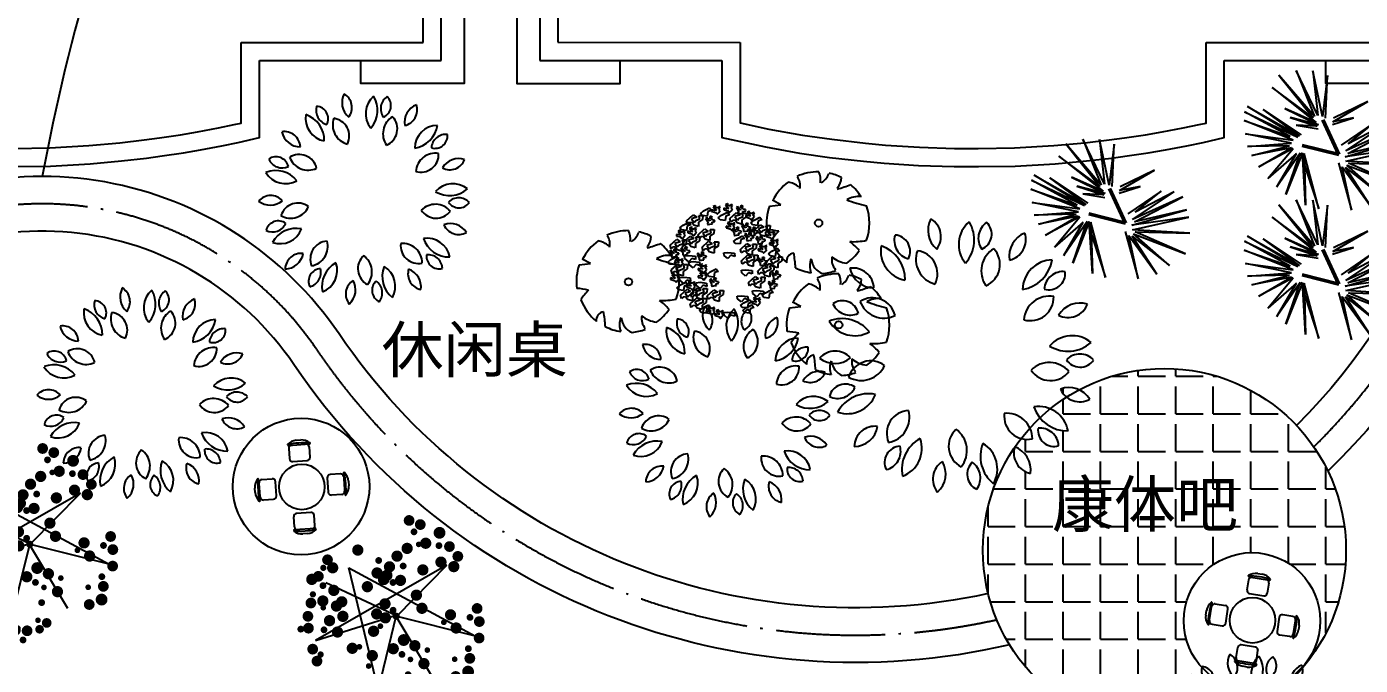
# Model space of a CAD drawing. Extents: x 302512 to 1034855, y -184136 to 410364.
# Drawn here: x 596425 to 625727, y 110532 to 124551 of the extents above; entities that cross this region are included whole.
import ezdxf
from ezdxf.enums import TextEntityAlignment as Align

# ---------------------------------------------------------------- set-up
doc = ezdxf.new("R2010")
doc.units = 0
doc.header["$MEASUREMENT"] = 0
doc.linetypes.add('ACAD_ISO04W100', pattern=[30.5, 24, -3, 0.5, -3])
for name, color, linetype in [('F', 5, 'Continuous'), ('GREEN', 3, 'Continuous'), ('PUB_TEXT', 7, 'Continuous'), ('WALL', 4, 'Continuous'), ('WZ', 2, 'Continuous'), ('建筑', 2, 'Continuous'), ('树', 80, 'Continuous'), ('环境', 8, 'Continuous'), ('红线', 20, 'Continuous'), ('绿化', 97, 'Continuous')]:
    doc.layers.add(name, color=color, linetype=linetype)
doc.styles.add('-黑体', font='', dxfattribs={"width": 0.8})
doc.styles.add('DIM_FONT', font='SIMPLEX.shx', dxfattribs={"width": 0.8})
doc.styles.get('-黑体').set_extended_font_data('黑体')

# ---------------------------------------------------------------- blocks, each defined once
blk = doc.blocks.new('Plant22')
for p, q in [((-254, 2085), (138, -85)), ((-1850, -843), (452, 1797)), ((452, 1797), (949, -2202)), ((-1745, 1379), (138, -58)), ((2100, -398), (-1745, 1379)), ((138, -58), (-1850, -843)), ((112, -58), (-725, -1966)), ((949, -2202), (112, -58)), ((138, -85), (2100, -398))]:
    blk.add_line(p, q)
for points in [[(-1040, 2089, 150, 150, 1), (-890, 2089, 150, 150, 1)], [(-778, 2184, 87.5, 87.5, 1), (-691, 2184, 87.5, 87.5, 1)], [(-490, 2451, 157, 157, 1), (-332, 2451, 157, 157, 1)], [(-311, 2351, 150, 150, 1), (-161, 2351, 150, 150, 1)], [(-6, 2374, 87.5, 87.5, 1), (81, 2374, 87.5, 87.5, 1)], [(112, 2163, 157, 157, 1), (269, 2163, 157, 157, 1)], [(214, 2410, 150, 150, 1), (364, 2410, 150, 150, 1)], [(-1771, 1897, 94.5, 94.5, 1), (-1676, 1897, 94.5, 94.5, 1)], [(-1653, 1739, 150, 150, 1), (-1503, 1739, 150, 150, 1)], [(-1391, 1943, 150, 150, 1), (-1241, 1943, 150, 150, 1)], [(-804, 1850, 157, 157, 1), (-646, 1850, 157, 157, 1)], [(-421, 2095, 94.5, 94.5, 1), (-326, 2095, 94.5, 94.5, 1)], [(-385, 1771, 157, 157, 1), (-228, 1771, 157, 157, 1)], [(923, 1876, 157, 157, 1), (1080, 1876, 157, 157, 1)], [(-1144, 1379, 157, 157, 1), (-986, 1379, 157, 157, 1)], [(-911, 1731, 78.7, 78.7, 1), (-832, 1731, 78.7, 78.7, 1)], [(-699, 1458, 157, 157, 1), (-542, 1458, 157, 157, 1)], [(-516, 1405, 157, 157, 1), (-359, 1405, 157, 157, 1)], [(-2266, 1010, 150, 150, 1), (-2116, 1010, 150, 150, 1)], [(-2062, 1302, 150, 150, 1), (-1912, 1302, 150, 150, 1)], [(-2024, 1034, 87.5, 87.5, 1), (-1937, 1034, 87.5, 87.5, 1)], [(-1411, 1357, 94.5, 94.5, 1), (-1316, 1357, 94.5, 94.5, 1)], [(-1274, 1013, 157, 157, 1), (-1117, 1013, 157, 157, 1)], [(-830, 1144, 157, 157, 1), (-672, 1144, 157, 157, 1)], [(243, 1066, 157, 157, 1), (400, 1066, 157, 157, 1)], [(713, 1066, 157, 157, 1), (871, 1066, 157, 157, 1)], [(1055, 1231, 94.5, 94.5, 1), (1150, 1231, 94.5, 94.5, 1)], [(2432, 1185, 150, 150, 1), (2582, 1185, 150, 150, 1)], [(674, 813, 165, 165, 1), (839, 813, 165, 165, 1)], [(818, 804, 157, 157, 1), (975, 804, 157, 157, 1)], [(1053, 883, 157, 157, 1), (1211, 883, 157, 157, 1)], [(1420, 883, 157, 157, 1), (1577, 883, 157, 157, 1)], [(1760, 778, 157, 157, 1), (1917, 778, 157, 157, 1)], [(2279, 890, 94.5, 94.5, 1), (2374, 890, 94.5, 94.5, 1)], [(2520, 864, 150, 150, 1), (2670, 864, 150, 150, 1)], [(-1405, 412, 157, 157, 1), (-1248, 412, 157, 157, 1)], [(-228, 412, 157, 157, 1), (-71, 412, 157, 157, 1)], [(138, 386, 157, 157, 1), (295, 386, 157, 157, 1)], [(785, 548, 94.5, 94.5, 1), (880, 548, 94.5, 94.5, 1)], [(923, 412, 157, 157, 1), (1080, 412, 157, 157, 1)], [(1325, 584, 94.5, 94.5, 1), (1420, 584, 94.5, 94.5, 1)], [(2078, 580, 78.7, 78.7, 1), (2156, 580, 78.7, 78.7, 1)], [(2178, 438, 157, 157, 1), (2335, 438, 157, 157, 1)], [(2636, 291, 165, 165, 1), (2801, 291, 165, 165, 1)], [(-1217, 274, 78.7, 78.7, 1), (-1138, 274, 78.7, 78.7, 1)], [(-673, 203, 157, 157, 1), (-515, 203, 157, 157, 1)], [(-407, 130, 78.7, 78.7, 1), (-328, 130, 78.7, 78.7, 1)], [(-176, 151, 157, 157, 1), (-19, 151, 157, 157, 1)], [(66, -70, 100, 100, 1), (166, -70, 100, 100, 1)], [(155, 98, 94.5, 94.5, 1), (250, 98, 94.5, 94.5, 1)], [(1524, 72, 157, 157, 1), (1682, 72, 157, 157, 1)], [(2369, 98, 94.5, 94.5, 1), (2464, 98, 94.5, 94.5, 1)], [(-1505, -248, 78.7, 78.7, 1), (-1426, -248, 78.7, 78.7, 1)], [(-1248, -163, 157, 157, 1), (-1091, -163, 157, 157, 1)], [(-751, -529, 157, 157, 1), (-594, -529, 157, 157, 1)], [(635, -529, 157, 157, 1), (792, -529, 157, 157, 1)], [(844, -189, 157, 157, 1), (1002, -189, 157, 157, 1)], [(1995, -215, 157, 157, 1), (2152, -215, 157, 157, 1)], [(2403, -507, 150, 150, 1), (2553, -507, 150, 150, 1)], [(2491, -157, 150, 150, 1), (2641, -157, 150, 150, 1)], [(2486, -117, 87.5, 87.5, 1), (2573, -117, 87.5, 87.5, 1)], [(-2566, -770, 165, 165, 1), (-2401, -770, 165, 165, 1)], [(-2295, -886, 150, 150, 1), (-2145, -886, 150, 150, 1)], [(-2023, -783, 94.5, 94.5, 1), (-1928, -783, 94.5, 94.5, 1)], [(-709, -819, 94.5, 94.5, 1), (-614, -819, 94.5, 94.5, 1)], [(-388, -626, 165, 165, 1), (-223, -626, 165, 165, 1)], [(2100, -581, 157, 157, 1), (2257, -581, 157, 157, 1)], [(-2241, -902, 87.5, 87.5, 1), (-2154, -902, 87.5, 87.5, 1)], [(-2141, -1149, 135, 135, 1), (-2006, -1149, 135, 135, 1)], [(-2029, -1159, 78.8, 78.8, 1), (-1950, -1159, 78.8, 78.8, 1)], [(-677, -1093, 78.7, 78.7, 1), (-598, -1093, 78.7, 78.7, 1)], [(-333, -973, 157, 157, 1), (-175, -973, 157, 157, 1)], [(-2221, -1467, 94.5, 94.5, 1), (-2126, -1467, 94.5, 94.5, 1)], [(-1974, -1411, 150, 150, 1), (-1824, -1411, 150, 150, 1)], [(-1523, -1489, 78.7, 78.7, 1), (-1444, -1489, 78.7, 78.7, 1)], [(-1069, -1287, 94.5, 94.5, 1), (-974, -1287, 94.5, 94.5, 1)], [(-594, -1470, 157, 157, 1), (-437, -1470, 157, 157, 1)], [(-191, -1327, 78.7, 78.7, 1), (-112, -1327, 78.7, 78.7, 1)], [(739, -1627, 157, 157, 1), (897, -1627, 157, 157, 1)], [(709, -1255, 78.7, 78.7, 1), (788, -1255, 78.7, 78.7, 1)], [(949, -1287, 157, 157, 1), (1106, -1287, 157, 157, 1)], [(-1722, -1671, 120, 120, 1), (-1602, -1671, 120, 120, 1)], [(-1470, -1730, 135, 135, 1), (-1335, -1730, 135, 135, 1)], [(1235, -1772, 94.5, 94.5, 1), (1330, -1772, 94.5, 94.5, 1)], [(1528, -1790, 150, 150, 1), (1678, -1790, 150, 150, 1)], [(43, -2100, 78.7, 78.7, 1), (122, -2100, 78.7, 78.7, 1)], [(497, -2240, 94.5, 94.5, 1), (592, -2240, 94.5, 94.5, 1)], [(886, -2315, 150, 150, 1), (1036, -2315, 150, 150, 1)], [(1265, -2052, 150, 150, 1), (1415, -2052, 150, 150, 1)], [(-369, -2402, 150, 150, 1), (-219, -2402, 150, 150, 1)], [(-64, -2605, 165, 165, 1), (101, -2605, 165, 165, 1)], [(273, -2431, 150, 150, 1), (423, -2431, 150, 150, 1)]]:
    blk.add_lwpolyline(points, format="xyseb", close=True)
blk = doc.blocks.new('M_F22')
for centre, radius, start, end in [((-63, 1991), 399, 151.7015, 229.7406), ((-591, 1891), 339, 322.8639, 58.5782), ((523, 1764), 486, 130.709, 219.1064), ((-284, 1836), 573, 318.6571, 31.1583), ((662, 1865), 307, 123.4613, 215.4329), ((307, 1931), 266, 293.3115, 45.5828), ((-745, 1661), 486, 170.709, 259.1064), ((-1409, 1198), 573, 358.6571, 71.1583), ((-704, 1829), 307, 163.4613, 255.4329), ((-1018, 1651), 266, 333.3115, 85.5828), ((1257, 1578), 399, 111.7015, 189.7406), ((788, 1841), 339, 282.8639, 18.5782), ((-242, 1523), 417, 160.5035, 255.3285), ((-684, 1289), 376, 333.2488, 82.5832), ((819, 1335), 417, 120.5035, 215.3285), ((331, 1439), 376, 293.2488, 42.5832), ((-1680, 1042), 339, 2.8639, 98.5782), ((-1340, 1458), 399, 191.7015, 269.7406), ((1560, 1027), 486, 90.709, 179.1064), ((988, 1601), 573, 278.6571, 351.1583), ((1732, 1016), 307, 83.4613, 175.4329), ((1502, 1294), 266, 253.3115, 5.5828), ((-1364, 522), 376, 13.2488, 122.5832), ((1511, 508), 417, 80.5035, 175.3285), ((1204, 902), 376, 253.2488, 2.5832), ((-1853, 584), 266, 13.3115, 125.5828), ((-1727, 923), 307, 203.4613, 295.4329), ((-1177, 985), 417, 200.5035, 295.3285), ((2003, 413), 399, 71.7015, 149.7406), ((1813, 916), 339, 242.8639, 338.5782), ((-1861, -14), 573, 38.6571, 111.1583), ((-1651, 768), 486, 210.709, 299.1064), ((1881, -204), 486, 50.709, 139.1064), ((-1969, -307), 339, 42.8639, 138.5782), ((1812, 603), 573, 238.6571, 311.1583), ((-1976, 230), 399, 231.7015, 309.7406), ((-1393, -503), 376, 53.2488, 162.5832), ((-1547, -28), 417, 240.5035, 335.3285), ((1510, -570), 417, 40.5035, 135.3285), ((2005, -323), 307, 43.4613, 135.4329), ((2009, 38), 266, 213.3115, 325.5828), ((1528, -71), 376, 213.2488, 322.5832), ((-1807, -769), 266, 53.3115, 165.5828), ((-1928, -429), 307, 243.4613, 335.4329), ((1825, -959), 399, 31.7015, 109.7406), ((2003, -452), 339, 202.8639, 298.5782), ((-1429, -1233), 573, 78.6571, 151.1583), ((-1770, -498), 486, 250.709, 339.1064), ((-756, -1306), 376, 93.2488, 202.5832), ((-1179, -1041), 417, 280.5035, 15.3285), ((1151, -1025), 376, 173.2488, 282.5832), ((816, -1395), 417, 0.5035, 95.3285), ((1335, -1353), 486, 10.709, 99.1064), ((1801, -691), 573, 198.6571, 271.1583), ((-1323, -1527), 339, 82.8639, 178.5782), ((-1674, -1120), 399, 271.7015, 349.7406), ((249, -1512), 376, 133.2488, 242.5832), ((-246, -1581), 417, 320.5035, 55.3285), ((1589, -1250), 266, 173.3115, 285.5828), ((1354, -1524), 307, 3.4613, 95.4329), ((-902, -1777), 266, 93.3115, 205.5828), ((-1213, -1593), 307, 283.4613, 15.4329), ((-314, -1889), 573, 118.6571, 191.1583), ((-1048, -1545), 486, 290.709, 19.1064), ((962, -1675), 573, 158.6571, 231.1583), ((179, -1883), 486, 330.709, 59.1064), ((1270, -1621), 339, 162.8639, 258.5782), ((808, -1896), 399, 351.7015, 69.7406), ((-44, -2046), 339, 122.8639, 218.5782), ((-574, -1959), 399, 311.7015, 29.7406), ((439, -1967), 266, 133.3115, 245.5828), ((83, -2026), 307, 323.4613, 55.4329)]:
    blk.add_arc(centre, radius, start, end)
at = {"width": 0.8, "flags": 9}
for tag in ['XSIZE', 'YSIZE']:
    blk.add_attdef(tag, (0, 0), '', height=0.5, dxfattribs=at)
blk = doc.blocks.new('M_C26ZLR')
for p, q in [((-238, 923), (222, 923)), ((-58, 1023), (42, 1023)), ((-233, 856), (-233, 631)), ((217, 856), (217, 631)), ((-165, 563), (150, 563)), ((-1039, -58), (-1039, 42)), ((-939, -238), (-939, 222)), ((-872, 217), (-647, 217)), ((-579, -165), (-579, 150)), ((563, 150), (563, -165)), ((856, 217), (631, 217)), ((923, 222), (923, -238)), ((1023, 42), (1023, -58)), ((-872, -233), (-647, -233)), ((856, -233), (631, -233)), ((150, -579), (-165, -579)), ((-233, -872), (-233, -647)), ((217, -872), (217, -647)), ((222, -939), (-238, -939)), ((42, -1039), (-58, -1039))]:
    blk.add_line(p, q)
blk.add_circle((-8, -8), 500)
for centre, radius, start, end in [((-247, 940), 10, 130.7265, 202.67), ((-238, 943), 20, 202.67, 270), ((-48, 708), 316, 91.7651, 130.7265), ((-8, -1754), 2713, 84.8023, 95.1977), ((-165, 856), 67.5, 90, 180), ((32, 708), 316, 49.2735, 88.2349), ((150, 856), 67.5, 0, 90), ((222, 943), 20, 270, 337.33), ((231, 940), 10, 337.33, 49.2735), ((-165, 631), 67.5, 180, 270), ((150, 631), 67.5, 270, 0), ((-724, 32), 316, 139.2735, 178.2349), ((1739, -8), 2713, 174.8023, 185.1977), ((-955, 231), 10, 67.33, 139.2735), ((-959, 222), 20, 0, 67.33), ((-872, 150), 67.5, 90, 180), ((-647, 150), 67.5, 0, 90), ((631, 150), 67.5, 90, 180), ((856, 150), 67.5, 0, 90), ((943, 222), 20, 112.67, 180), ((940, 231), 10, 40.7265, 112.67), ((708, 32), 316, 1.7651, 40.7265), ((-1754, -8), 2713, 354.8023, 5.1977), ((-724, -48), 316, 181.7651, 220.7265), ((-955, -247), 10, 220.7265, 292.67), ((-959, -238), 20, 292.67, 0), ((-872, -165), 67.5, 180, 270), ((-647, -165), 67.5, 270, 0), ((631, -165), 67.5, 180, 270), ((856, -165), 67.5, 270, 0), ((943, -238), 20, 180, 247.33), ((940, -247), 10, 247.33, 319.2735), ((708, -48), 316, 319.2735, 358.2349), ((-165, -647), 67.5, 90, 180), ((150, -647), 67.5, 0, 90), ((-165, -872), 67.5, 180, 270), ((150, -872), 67.5, 270, 0), ((-247, -955), 10, 157.33, 229.2735), ((-238, -959), 20, 90, 157.33), ((-48, -724), 316, 229.2735, 268.2349), ((-8, 1739), 2713, 264.8023, 275.1977), ((32, -724), 316, 271.7651, 310.7265), ((222, -959), 20, 22.67, 90), ((231, -955), 10, 310.7265, 22.67)]:
    blk.add_arc(centre, radius, start, end)
at = {"width": 0.8, "flags": 9}
for tag in ['XSIZE', 'YSIZE']:
    blk.add_attdef(tag, (0, 0), '', height=0.5, dxfattribs=at)
blk = doc.blocks.new('A$C224D6D52')
at = {"layer": 'WZ'}
for p, q in [((0, 17267), (0, 9527)), ((7140, 17267), (0, 17267)), ((7140, 15767), (7140, 17267)), ((14300, 17267), (14300, 15767)), ((21440, 17267), (14300, 17267)), ((21440, 9527), (21440, 17267)), ((400, 16867), (400, 9927)), ((6740, 16867), (400, 16867)), ((6740, 15367), (6740, 16867)), ((14700, 16867), (14700, 15367)), ((21040, 16867), (14700, 16867)), ((21040, 9927), (21040, 16867)), ((14300, 15767), (7140, 15767)), ((14700, 15367), (6740, 15367)), ((400, 9927), (1600, 9927)), ((1600, 9927), (1600, 2732)), ((19838, 2727), (19840, 9927)), ((19840, 9927), (21040, 9927)), ((0, 9527), (1200, 9527)), ((1200, 9527), (1200, 2332)), ((20237, 2327), (20240, 9527)), ((20240, 9527), (21440, 9527)), ((1600, 2732), (5600, 2726)), ((5600, 2726), (5600, 960)), ((15840, 2727), (19838, 2727)), ((15840, 957), (15840, 2727)), ((1200, 2332), (5200, 2327)), ((5200, 2327), (5200, 1427)), ((16240, 2327), (20237, 2327)), ((16240, 1427), (16240, 2327))]:
    blk.add_line(p, q, dxfattribs=at)
for points in [[(2920, 17267), (2920, 17767), (920, 17767), (920, 17267)], [(6370, 17267), (6370, 17767), (4370, 17767), (4370, 17267)], [(15070, 17267), (15070, 17767), (17070, 17767), (17070, 17267)], [(18520, 17267), (18520, 17767), (20520, 17767), (20520, 17267)], [(7140, 17267), (9540, 17267), (9540, 15767)], [(11900, 15767), (11900, 17267), (14300, 17267)], [(9300, 9527), (9300, 15767), (12141, 15767), (12141, 9527), (9300, 9527)], [(1200, 4097), (700, 4097), (700, 1827), (2970, 1827), (2970, 2327)], [(20240, 4097), (20740, 4097), (20740, 1827), (18470, 1827), (18470, 2327)], [(5200, 1427), (5200, 637), (6157, 432), (6910, 299), (7563, 204), (8316, 117), (8765, 76), (9521, 26), (10309, 0), (10840, 0), (11649, 14), (12523, 64), (13214, 126), (13760, 189), (14105, 235), (14571, 306), (14950, 370), (15417, 458), (15773, 532), (16240, 637), (16240, 1427)], [(5600, 1427), (5600, 960), (6234, 825), (6973, 694), (7615, 601), (8358, 515), (8797, 475), (9541, 426), (10315, 400), (10836, 400), (11634, 414), (12494, 463), (13173, 524), (13711, 586), (14048, 631), (14507, 701), (14879, 764), (15339, 851), (15689, 923), (15840, 957), (15840, 1427)]]:
    blk.add_lwpolyline(points, dxfattribs=at)
blk.add_lwpolyline([(9700, 9927), (9700, 15367), (11741, 15367), (11741, 9927)], close=True, dxfattribs=at)
blk = doc.blocks.new('_F2CKQ')
for p, q in [((-102, 2267), (-8, 1022)), ((37, 1030), (-102, 2267)), ((284, 2137), (37, 1030)), ((111, 1007), (284, 2137)), ((-676, 861), (-1347, 1864)), ((-1347, 1864), (-680, 967)), ((-1220, 2025), (-547, 861)), ((-680, 967), (-1220, 2025)), ((-1101, 2086), (-498, 860)), ((-547, 861), (-1101, 2086)), ((-390, 2125), (-10, 892)), ((-8, 1022), (-390, 2125)), ((597, 1912), (111, 1007)), ((184, 930), (597, 1912)), ((-1494, 1597), (-676, 861)), ((-741, 823), (-1494, 1597)), ((-498, 860), (-839, 1828)), ((-839, 1828), (-449, 859)), ((-420, 1562), (3, 822)), ((-10, 892), (-420, 1562)), ((810, 1635), (184, 930)), ((222, 859), (810, 1635)), ((-1616, 1330), (-741, 823)), ((-813, 803), (-1616, 1330)), ((-436, 1328), (-42, 813)), ((3, 822), (-436, 1328)), ((-1653, 1109), (-813, 803)), ((-804, 742), (-1653, 1109)), ((-424, 1107), (-57, 753)), ((-42, 813), (-424, 1107)), ((-1662, 803), (-804, 742)), ((-782, 708), (-1662, 803)), ((-1649, 464), (-782, 708)), ((272, 643), (753, 499)), ((753, 499), (309, 691)), ((309, 691), (1233, 625)), ((1233, 625), (373, 750)), ((-787, 566), (-1649, 464)), ((-1583, 189), (-787, 566)), ((-705, 525), (-1583, 189)), ((-1513, -73), (-705, 525)), ((-662, 500), (-1513, -73)), ((-1276, -524), (-662, 500)), ((-640, 466), (-1276, -524)), ((-698, 528), (-1078, -765)), ((-1078, -765), (-640, 466)), ((1088, 143), (166, 145)), ((322, 81), (1088, 143)), ((1325, -38), (322, 81)), ((-113, -155), (-477, -1214)), ((-477, -1214), (-94, -277)), ((-94, -277), (-66, -1366)), ((1084, -1024), (50, -216)), ((50, -216), (1274, -707)), ((74, -293), (1084, -1024)), ((737, -1353), (74, -293)), ((92, -123), (1323, -535)), ((1274, -707), (92, -123)), ((179, -22), (1325, -38)), ((1421, -246), (179, -22)), ((1323, -535), (185, -95)), ((185, -95), (1421, -246)), ((-66, -1366), (-40, -330)), ((-40, -330), (284, -1371)), ((284, -1371), (15, -307)), ((15, -307), (737, -1353))]:
    blk.add_line(p, q)
at = {"lineweight": 50}
for p, q in [((-570, 646), (0, 0)), ((0, 0), (148, 861))]:
    blk.add_line(p, q, dxfattribs=at)
at = {"style": 'DIM_FONT', "width": 0.8, "flags": 9}
for tag in ['XSIZE', 'YSIZE']:
    blk.add_attdef(tag, (0, 0), '', height=0.5, dxfattribs=at)
blk = doc.blocks.new('M_F13')
for p, q in [((-515, 179), (-397, 193)), ((-484, 239), (-484, 239)), ((-397, 193), (-484, 239))]:
    blk.add_line(p, q)
blk.add_circle((-3, 3), 38.2)
for centre, radius, start, end in [((-8, 3), 527, 126.0751, 153.6245), ((-356, 208), 224, 48.5203, 80.5151), ((-8, 3), 532, 89.3321, 114.3856), ((-325, 399), 130, 343.6555, 39.76), ((-175, 449), 193, 352.0775, 26.6128), ((-85, 589), 202, 304.1868, 338.5411), ((-8, 3), 531, 62.8767, 77.7021), ((80, 476), 154, 315.8454, 359.7651), ((-244, 1929), 1632, 285.4397, 290.7099), ((412, 44), 234, 83.5323, 121.6544), ((-8, 3), 523, 31.4098, 49.4752), ((-8, 3), 537, 160.8426, 187.275), ((959, 2091), 1965, 250.0865, 256.3451), ((-8, 3), 534, 340.3307, 19.43), ((-610, -942), 880, 77.3728, 85.4649), ((-5, -500), 587, 134.7782, 147.3315), ((-8, 3), 524, 200.8103, 231.4392), ((358, 465), 656, 266.7455, 282.0146), ((0, -631), 545, 39.6536, 53.993), ((-251, -396), 87.2, 97.741, 188.8107), ((-1350, -519), 1108, 2.9465, 10.9238), ((125, -442), 220, 160.6009, 199.3991), ((100, -357), 178, 186.1912, 248.4952), ((296, -376), 163, 170.6314, 220.6278), ((325, -118), 300, 230.4582, 263.1093), ((-8, 3), 514, 305.394, 326.2464), ((-8, 3), 522, 243.1498, 261.8356), ((-8, 3), 527, 274.7236, 290.3277)]:
    blk.add_arc(centre, radius, start, end)
at = {"width": 0.8, "flags": 9}
for tag, p in [('XSIZE', (-62, 12)), ('YSIZE', (9, 6))]:
    blk.add_attdef(tag, p, '', height=0.2, dxfattribs=at)
blk = doc.blocks.new('BRANCHO2', base_point=(16.83, 36.07))
for p, q in [((16.783, 36.097), (16.824, 36.101)), ((16.786, 36.072), (16.783, 36.097)), ((16.824, 36.101), (16.887, 36.094)), ((16.887, 36.094), (16.889, 36.062)), ((16.824, 36.041), (16.786, 36.072)), ((16.853, 36.073), (16.824, 36.041)), ((16.889, 36.062), (16.853, 36.073))]:
    blk.add_line(p, q)
blk = doc.blocks.new('BRANCHO3', base_point=(16.71, 35.96))
for p, q in [((16.655, 35.995), (16.655, 35.979)), ((16.684, 35.989), (16.655, 35.995)), ((16.655, 35.979), (16.681, 35.973)), ((16.69, 36.035), (16.67, 36.026)), ((16.67, 36.026), (16.687, 36.001)), ((16.681, 35.973), (16.693, 35.97)), ((16.701, 35.992), (16.684, 35.989)), ((16.687, 36.001), (16.701, 35.992)), ((16.696, 36.032), (16.69, 36.035)), ((16.693, 36.016), (16.696, 36.032)), ((16.71, 36.016), (16.693, 36.016)), ((16.693, 35.97), (16.707, 35.955)), ((16.73, 36.029), (16.71, 36.016)), ((16.713, 35.955), (16.724, 35.97)), ((16.724, 35.998), (16.739, 36.023)), ((16.739, 35.989), (16.724, 35.998)), ((16.724, 35.97), (16.739, 35.989)), ((16.739, 36.023), (16.73, 36.029)), ((16.707, 35.955), (16.713, 35.955))]:
    blk.add_line(p, q)
blk = doc.blocks.new('BRANCHO1', base_point=(16.66, 36.12))
for p, q in [((16.573, 36.15), (16.636, 36.208)), ((16.582, 36.116), (16.573, 36.15)), ((16.599, 36.131), (16.582, 36.116)), ((16.622, 36.134), (16.599, 36.131)), ((16.671, 36.184), (16.619, 36.168)), ((16.619, 36.168), (16.645, 36.134)), ((16.642, 36.107), (16.622, 36.134)), ((16.636, 36.208), (16.671, 36.184)), ((16.685, 36.094), (16.642, 36.107)), ((16.645, 36.134), (16.662, 36.153)), ((16.662, 36.153), (16.702, 36.168)), ((16.688, 36.101), (16.685, 36.094)), ((16.728, 36.162), (16.688, 36.137)), ((16.688, 36.137), (16.688, 36.101)), ((16.702, 36.168), (16.691, 36.202)), ((16.691, 36.202), (16.731, 36.202)), ((16.731, 36.202), (16.728, 36.162))]:
    blk.add_line(p, q)
blk = doc.blocks.new('M_F14')
at = {"xscale": 896.4705882352939, "yscale": 896.4705882352939, "zscale": 896.4705882352939}
for name, p, rotation in [('BRANCHO2', (-173, 433), 33.69006752598449), ('BRANCHO3', (114, 433), 315.0000000000102), ('BRANCHO2', (-352, 309), 33.69006752598449), ('BRANCHO3', (-153, 340), 315.0000000000102), ('BRANCHO2', (-17, 395), 33.69006752598449), ('BRANCHO3', (159, 280), 315.0000000000102), ('BRANCHO2', (266, 352), 33.69006752598449), ('BRANCHO3', (78, 245), 315.0000000000102), ('BRANCHO2', (114, 191), 33.69006752598449), ('BRANCHO3', (186, 200), 315.0000000000102), ('BRANCHO3', (222, 245), 315.0000000000102), ('BRANCHO3', (284, 173), 315.0000000000102), ('BRANCHO3', (-466, 56), 315.0000000000102), ('BRANCHO3', (-370, 74), 315.0000000000102), ('BRANCHO2', (419, 83), 33.69006752598449), ('BRANCHO2', (-457, 11), 33.69006752598449), ('BRANCHO3', (-227, 29), 315.0000000000102), ('BRANCHO3', (302, -15), 315.0000000000102), ('BRANCHO2', (-115, -97), 33.69006752598449), ('BRANCHO3', (-119, -195), 315.0000000000102), ('BRANCHO3', (419, -135), 315.0000000000102), ('BRANCHO2', (-379, -213), 33.69006752598449), ('BRANCHO2', (364, -279), 33.69006752598449), ('BRANCHO3', (390, -217), 315.0000000000102), ('BRANCHO2', (177, -365), 33.69006752598449), ('BRANCHO2', (-182, -410), 33.69006752598449), ('BRANCHO2', (195, -410), 33.69006752598449)]:
    blk.add_blockref(name, p, dxfattribs=dict(at, rotation=rotation))
for name, p in [('BRANCHO3', (-74, 431)), ('BRANCHO3', (33, 446)), ('BRANCHO1', (-263, 340)), ('BRANCHO3', (51, 289)), ('BRANCHO1', (114, 361)), ('BRANCHO3', (222, 381)), ('BRANCHO3', (-379, 218)), ('BRANCHO1', (-289, 155)), ('BRANCHO3', (-280, 245)), ('BRANCHO1', (-164, 218)), ('BRANCHO1', (321, 254)), ('BRANCHO3', (399, 214)), ('BRANCHO1', (-406, 128)), ('BRANCHO1', (-128, 110)), ('BRANCHO1', (204, 92)), ('BRANCHO3', (329, 92)), ('BRANCHO3', (428, 144)), ('BRANCHO3', (-397, -24)), ('BRANCHO2', (-316, 38)), ('BRANCHO2', (-280, -15)), ('BRANCHO2', (24, 65)), ('BRANCHO1', (213, -6)), ('BRANCHO1', (426, -18)), ('BRANCHO3', (-433, -159)), ('BRANCHO1', (-397, -87)), ('BRANCHO3', (-191, -78)), ('BRANCHO3', (-191, -141)), ('BRANCHO2', (177, -87)), ('BRANCHO1', (275, -195)), ('BRANCHO1', (356, -96)), ('BRANCHO2', (-361, -150)), ('BRANCHO1', (-316, -305)), ('BRANCHO3', (-292, -226)), ('BRANCHO1', (-227, -293)), ('BRANCHO2', (-218, -195)), ('BRANCHO1', (-232, -381)), ('BRANCHO1', (-83, -311)), ('BRANCHO2', (141, -311)), ('BRANCHO3', (275, -365)), ('BRANCHO2', (275, -266)), ('BRANCHO3', (-122, -446)), ('BRANCHO3', (-47, -473)), ('BRANCHO2', (24, -455))]:
    blk.add_blockref(name, p, dxfattribs=at)
at = {"width": 0.8, "flags": 9}
for tag, p in [('XSIZE', (-3, 3)), ('YSIZE', (-3, 0))]:
    blk.add_attdef(tag, p, '', height=0.2, dxfattribs=at)

msp = doc.modelspace()

# ---------------------------------------------------------------- hatches: boundary and pattern name
at = {"layer": '环境'}
h = msp.add_hatch(dxfattribs=at)
h.set_pattern_fill('ANGLE,_O', color=256, scale=3000)
h.set_pattern_definition([(0, (509471.5, -11821.7), (0, 825), [600, -225]), (90, (509471.5, -11821.7), (-825, 5e-14), [600, -225])])
h.paths.add_polyline_path([(624847, 111505, -0.186917), (624455, 110495, -0.014633), (624459, 110475, 0.178249), (625411, 113061, 0.566165), (619547, 116580, -0.148364), (619782, 116372, -0.304514), (619273, 116419, 0.027726), (618915, 116161, -0.251591), (619305, 115678, -0.23124), (618689, 115964, 0.019802), (618468, 115738, -0.107852), (618521, 115504, -0.12238), (618276, 115510, 0.014339), (618141, 115325, -0.350196), (618480, 114744, -0.428255), (618127, 115305, 0.150568), (617435, 113061, 0.252096), (619228, 109732), (619270, 109732), (619443, 109630), (619648, 109667), (619792, 109680), (619895, 109397), (619886, 109381, 0.086624), (621224, 109078, -0.117855), (621501, 109074, 0.029973), (621977, 109111, -0.257066), (621660, 109384, -0.504385), (622248, 109159, 0.101739), (623720, 109801, -0.152003), (623739, 110058, -0.142385), (622901, 110073, -0.273453), (622928, 109676, -0.407575), (622616, 110195, -0.021842), (622505, 110264, -0.149968), (622478, 110104, -0.406665), (622247, 110485, -0.189199), (621847, 111505, -1)])
h.paths.add_polyline_path([(619782, 116372, -0.443736), (619140, 116597, -0.35431)], flags=16)
h.paths.add_polyline_path([(622859, 110779, 0.35431), (622956, 110265, 0.443736)], flags=17)
h.paths.add_polyline_path([(622252, 110504, -0.533229), (622478, 110104, -0.424329)], flags=17)
h.paths.add_polyline_path([(623505, 110728, -0.327339), (623442, 110027, -0.406045)], flags=17)

# ---------------------------------------------------------------- linework, layer by layer
msp.add_arc((641376, 112931), 45381, 145.3298, 169.4197)
at = {"layer": 'F'}
for points in [[(631857, 140331, -0.006193), (631615, 139930, 0.158055), (628324, 126515, -0.218403), (624325, 115796, -0.218403)], [(632922, 139776, -0.00682), (632635, 139299, 0.158055), (629521, 126602, -0.222263), (625016, 114792, -0.222263)], [(617551, 112106, -0.306098), (603288, 117808, 0.422148), (592164, 119780)], [(618020, 110982, -0.310128), (602296, 117134, 0.469671), (592057, 118122)]]:
    msp.add_lwpolyline(points, format="xyb", dxfattribs=at)
msp.add_circle((621423, 113061), 3988, dxfattribs=at)
at = {"layer": '建筑', "linetype": 'ByBlock'}
for centre in [(602455, 114455), (623347, 111505)]:
    msp.add_circle(centre, 1500, dxfattribs=at)
at = {"layer": '红线', "linetype": 'ACAD_ISO04W100', "ltscale": 100}
for points in [[(632640, 140496, -0.012875), (632125, 139614, 0.158055), (628923, 126559, -0.219544), (624705, 115327, -0.219544)], [(617739, 111533, -0.307289), (602792, 117471, 0.440396), (592159, 119020)]]:
    msp.add_lwpolyline(points, format="xyb", dxfattribs=at)

# ---------------------------------------------------------------- block references
at = {"layer": 'GREEN', "xscale": 0.7854479999999999, "yscale": 0.7854479999999999, "zscale": 0.7854479999999999, "rotation": 54.62201243227597}
for p in [(596395, 113147), (604447, 111567)]:
    msp.add_blockref('Plant22', p, dxfattribs=at)
at = {"layer": 'PUB_TEXT', "linetype": 'ByBlock'}
for p, rotation in [((602480, 114440), 274.1210680717259), ((623367, 111527), 350.8569609526956)]:
    msp.add_blockref('M_C26ZLR', p, dxfattribs=dict(at, rotation=rotation))
at = {"layer": 'WALL'}
for p in [(585298, 121479), (606498, 121479)]:
    msp.add_blockref('A$C224D6D52', p, dxfattribs=at)
at = {"layer": '树', "xscale": 0.9603360000000002, "yscale": 0.9603360000000002, "zscale": 0.9603360000000002, "rotation": 34.44931031273713}
for p in [(625252, 121744), (620566, 120239), (625252, 118901)]:
    msp.add_blockref('_F2CKQ', p, dxfattribs=at)
at = {"layer": '树'}
for name, p, xscale, yscale, zscale in [('M_F13', (613832, 120235), 2.111687884800001, 2.111687884800001, 2.111687884800001), ('M_F14', (611787, 119362), 2.5272, 2.5272, 2.5272), ('M_F13', (609653, 118944), 2.111687884800001, 2.111687884800001, 2.111687884800001), ('M_F13', (614272, 117998), 2.111687884800001, 2.111687884800001, 2.111687884800001)]:
    msp.add_blockref(name, p, dxfattribs=dict(at, xscale=xscale, yscale=yscale, zscale=zscale))
at = {"layer": '绿化'}
for p, xscale, yscale, zscale in [((603834, 120811), 1.04019552, 1.04019552, 1.04019552), ((616854, 117386), 1.352254176, 1.352254176, 1.352254176), ((598958, 116547), 1.04019552, 1.04019552, 1.04019552), ((611757, 116141), 1.04019552, 1.04019552, 1.04019552), ((623290, 108511), 1.04019552, 1.04019552, 1.04019552)]:
    msp.add_blockref('M_F22', p, dxfattribs=dict(at, xscale=xscale, yscale=yscale, zscale=zscale))

# ---------------------------------------------------------------- texts
at = {"layer": 'WZ', "style": '-黑体'}
for s, p in [('休闲桌', (606271, 117480)), ('康体吧', (620996, 114093))]:
    msp.add_text(s, height=1000, dxfattribs=at).set_placement(p, align=Align.MIDDLE)

doc.saveas('drawing.dxf')
